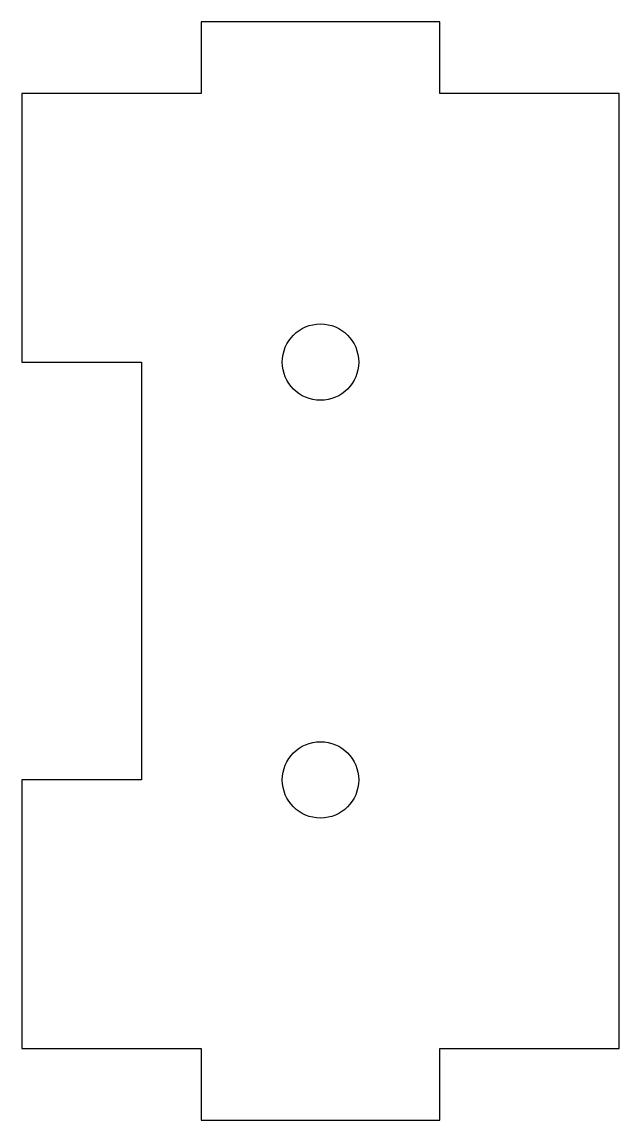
# Model space of a CAD drawing. Header units: millimetres. Extents: x -12.5 to 12.5, y -23 to 23.
import ezdxf

# ---------------------------------------------------------------- set-up
doc = ezdxf.new("R2010")
doc.units = ezdxf.units.MM

msp = doc.modelspace()

# ---------------------------------------------------------------- linework, layer by layer
at = {"color": 7, "linetype": 'Continuous', "lineweight": 25}
for p, q in [((-5, 23), (-5, 20)), ((5, 23), (-5, 23)), ((5, 20), (5, 23)), ((-12.5, 20), (-12.5, 8.75)), ((-5, 20), (-12.5, 20)), ((12.5, 20), (5, 20)), ((12.5, -20), (12.5, 20)), ((-12.5, 8.75), (-7.5, 8.75)), ((-7.5, 8.75), (-7.5, -8.75)), ((-12.5, -8.75), (-12.5, -20)), ((-7.5, -8.75), (-12.5, -8.75)), ((-12.5, -20), (-5, -20)), ((-5, -20), (-5, -23)), ((5, -20), (12.5, -20)), ((5, -23), (5, -20)), ((-5, -23), (5, -23))]:
    msp.add_line(p, q, dxfattribs=at)
for centre in [(0, 8.75), (0, -8.75)]:
    msp.add_circle(centre, 1.6, dxfattribs=at)

doc.saveas('drawing.dxf')
